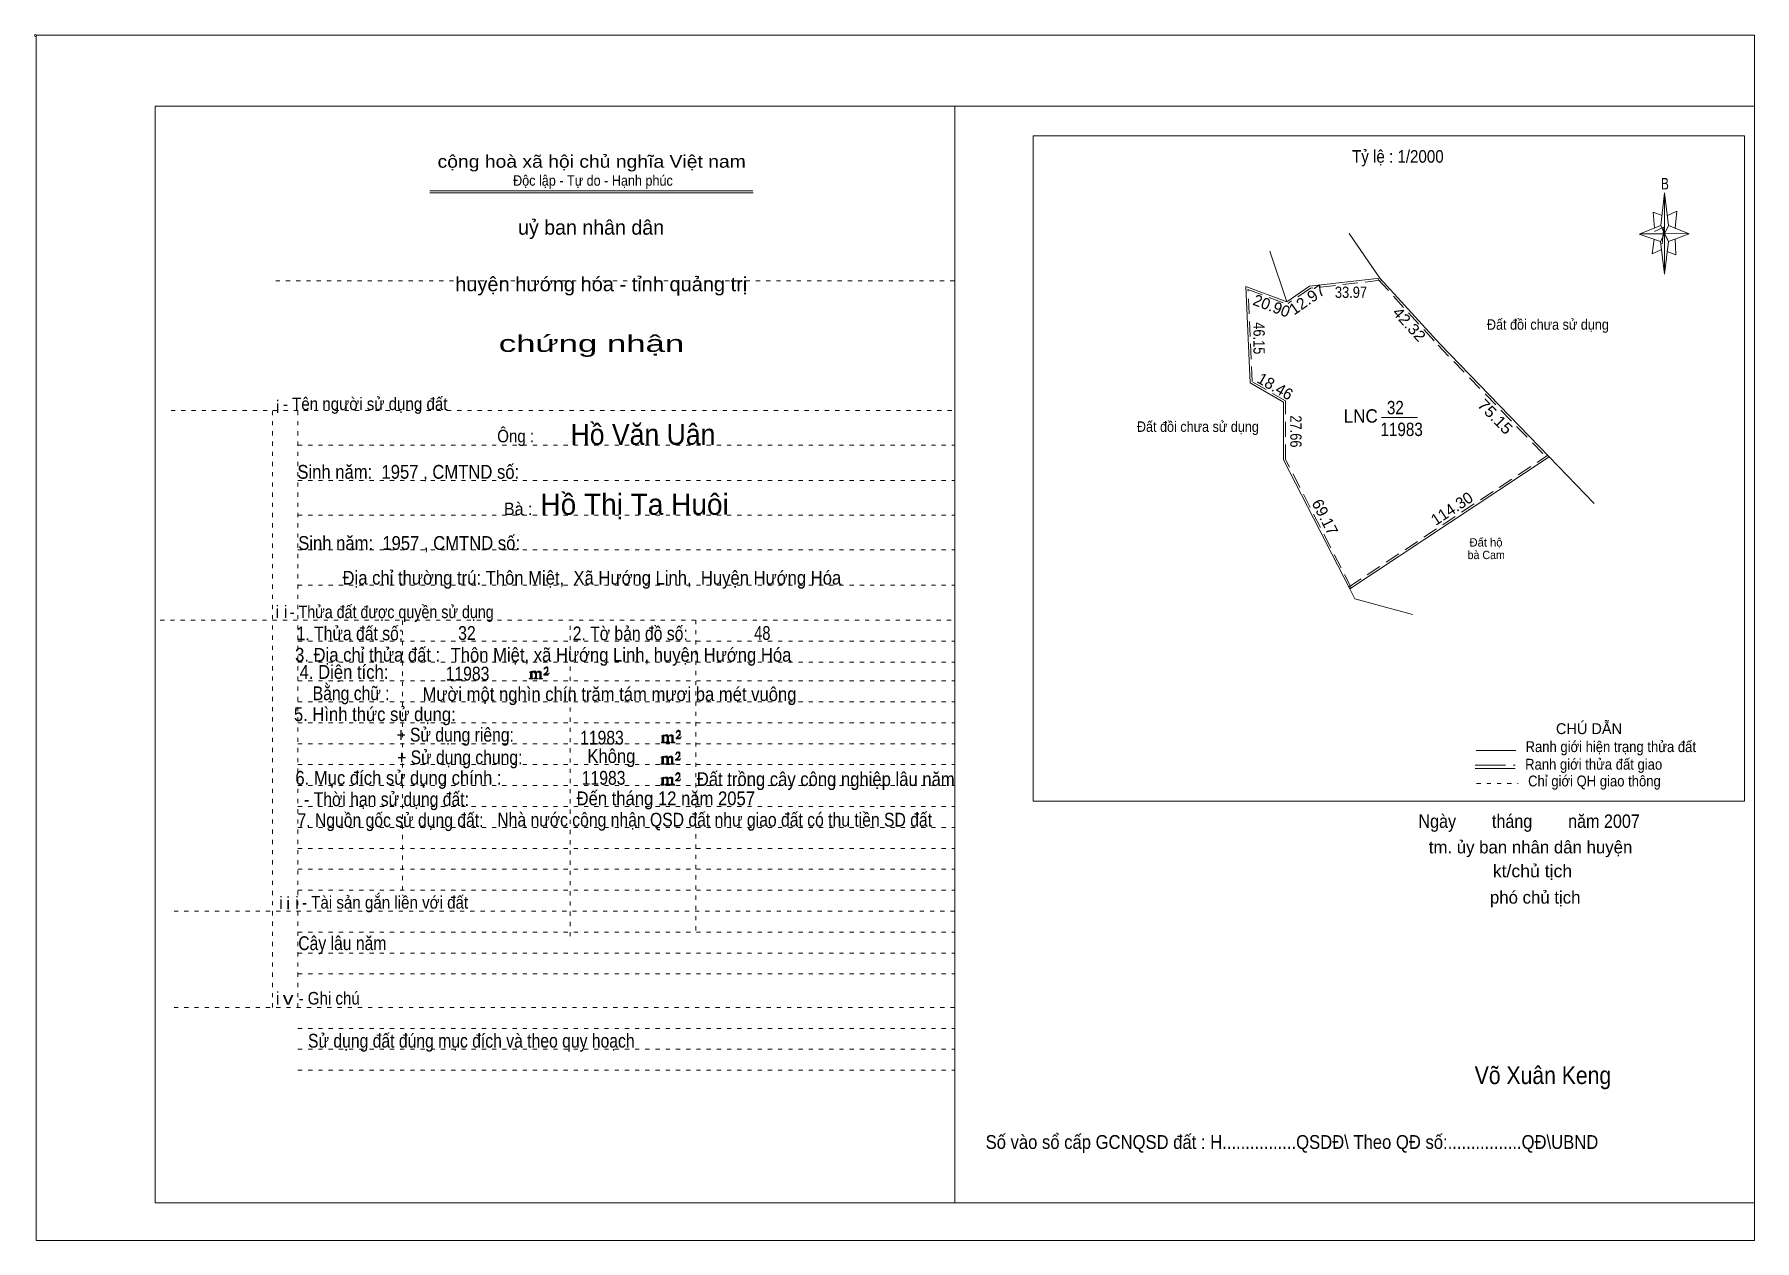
# Model space of a CAD drawing. Header units: centimetres. Extents: x -1.6 to 39.5, y -3.3 to 25.5.
import ezdxf
from ezdxf.enums import TextEntityAlignment as Align

# ---------------------------------------------------------------- set-up
doc = ezdxf.new("R2010")
doc.units = ezdxf.units.CM
doc.header["$LTSCALE"] = 0.12
for name, pattern in [('DOTTED', [1.5, 0.3, -1.2]), ('LONG_DASHED', [7.5, 6, -1.5]), ('MEDIUM_DASHED', [4.5, 3, -1.5])]:
    doc.linetypes.add(name, pattern=pattern)
for name, color, linetype, lineweight in [('1', 7, 'DOTTED', 13), ('10', 7, 'Continuous', 13), ('13', 7, 'Continuous', 13), ('4', 7, 'Continuous', 13), ('5', 7, 'Continuous', 13), ('50', 7, 'Continuous', 13)]:
    doc.layers.add(name, color=color, linetype=linetype, lineweight=lineweight)
doc.layers.add('30', color=7, linetype='Continuous')
doc.layers.add('33', color=7, linetype='Continuous')

msp = doc.modelspace()

# ---------------------------------------------------------------- hatches: boundary and pattern name
at = {"layer": '50'}
for points in [[(10.27, 10.13), (10.27, 10.12), (10.27, 10.11), (10.25, 10.11), (10.24, 10.11), (10.24, 10.1), (10.33, 10.1), (10.33, 10.11), (10.32, 10.11), (10.31, 10.11), (10.31, 10.12), (10.31, 10.13), (10.31, 10.24), (10.31, 10.25), (10.32, 10.26), (10.34, 10.26), (10.35, 10.26), (10.36, 10.26), (10.37, 10.25), (10.39, 10.22), (10.39, 10.13), (10.37, 10.12), (10.37, 10.11), (10.36, 10.11), (10.35, 10.11), (10.35, 10.1), (10.44, 10.1), (10.44, 10.11), (10.43, 10.11), (10.42, 10.11), (10.42, 10.12), (10.42, 10.13), (10.42, 10.24), (10.44, 10.26), (10.45, 10.26), (10.46, 10.26), (10.49, 10.26), (10.49, 10.25), (10.5, 10.24), (10.5, 10.22), (10.5, 10.13), (10.5, 10.12), (10.49, 10.11), (10.49, 10.11), (10.47, 10.11), (10.47, 10.1), (10.56, 10.1), (10.56, 10.11), (10.55, 10.11), (10.54, 10.11), (10.53, 10.12), (10.53, 10.13), (10.53, 10.2), (10.53, 10.25), (10.53, 10.26), (10.52, 10.27), (10.5, 10.28), (10.47, 10.28), (10.46, 10.28), (10.44, 10.27), (10.41, 10.25), (10.41, 10.26), (10.4, 10.28), (10.39, 10.28), (10.37, 10.28), (10.35, 10.28), (10.34, 10.28), (10.32, 10.26), (10.31, 10.26), (10.31, 10.25), (10.31, 10.25), (10.31, 10.26), (10.31, 10.28), (10.24, 10.26), (10.24, 10.26), (10.25, 10.26), (10.27, 10.25), (10.27, 10.24), (10.27, 10.23)], [(10.69, 10.19), (10.72, 10.24), (10.72, 10.24), (10.71, 10.22), (10.69, 10.22), (10.68, 10.22), (10.63, 10.22), (10.66, 10.26), (10.67, 10.27), (10.69, 10.28), (10.69, 10.3), (10.69, 10.32), (10.69, 10.34), (10.69, 10.35), (10.69, 10.37), (10.68, 10.38), (10.67, 10.38), (10.66, 10.39), (10.65, 10.39), (10.63, 10.38), (10.63, 10.38), (10.62, 10.37), (10.61, 10.35), (10.59, 10.33), (10.61, 10.33), (10.61, 10.35), (10.62, 10.35), (10.63, 10.36), (10.65, 10.36), (10.66, 10.36), (10.67, 10.35), (10.68, 10.35), (10.68, 10.32), (10.68, 10.3), (10.66, 10.28), (10.66, 10.26), (10.65, 10.25), (10.59, 10.2), (10.59, 10.19)], [(13.42, 8.61), (13.42, 8.6), (13.42, 8.59), (13.41, 8.59), (13.4, 8.59), (13.4, 8.57), (13.48, 8.57), (13.48, 8.59), (13.47, 8.59), (13.46, 8.59), (13.46, 8.6), (13.46, 8.61), (13.46, 8.72), (13.46, 8.73), (13.47, 8.74), (13.5, 8.74), (13.51, 8.74), (13.52, 8.74), (13.53, 8.73), (13.54, 8.69), (13.54, 8.61), (13.53, 8.6), (13.53, 8.59), (13.52, 8.59), (13.51, 8.59), (13.51, 8.57), (13.6, 8.57), (13.6, 8.59), (13.58, 8.59), (13.57, 8.59), (13.57, 8.6), (13.57, 8.61), (13.57, 8.72), (13.6, 8.74), (13.61, 8.74), (13.62, 8.74), (13.64, 8.74), (13.64, 8.73), (13.65, 8.72), (13.65, 8.69), (13.65, 8.61), (13.65, 8.6), (13.64, 8.59), (13.64, 8.59), (13.63, 8.59), (13.63, 8.57), (13.72, 8.57), (13.72, 8.59), (13.7, 8.59), (13.69, 8.59), (13.68, 8.6), (13.68, 8.61), (13.68, 8.68), (13.68, 8.73), (13.68, 8.74), (13.67, 8.75), (13.65, 8.76), (13.63, 8.76), (13.62, 8.76), (13.6, 8.75), (13.56, 8.73), (13.56, 8.74), (13.55, 8.76), (13.54, 8.76), (13.53, 8.76), (13.51, 8.76), (13.5, 8.76), (13.47, 8.74), (13.46, 8.74), (13.46, 8.73), (13.46, 8.73), (13.46, 8.74), (13.46, 8.76), (13.4, 8.74), (13.4, 8.74), (13.41, 8.74), (13.42, 8.73), (13.42, 8.72), (13.42, 8.71)], [(13.85, 8.67), (13.87, 8.72), (13.87, 8.72), (13.86, 8.69), (13.85, 8.69), (13.84, 8.69), (13.78, 8.69), (13.82, 8.74), (13.83, 8.75), (13.85, 8.76), (13.85, 8.78), (13.85, 8.79), (13.85, 8.82), (13.85, 8.83), (13.85, 8.85), (13.84, 8.86), (13.83, 8.86), (13.82, 8.87), (13.8, 8.87), (13.78, 8.86), (13.78, 8.86), (13.77, 8.85), (13.76, 8.83), (13.75, 8.81), (13.76, 8.81), (13.76, 8.83), (13.77, 8.83), (13.78, 8.84), (13.8, 8.84), (13.82, 8.84), (13.83, 8.83), (13.84, 8.83), (13.84, 8.79), (13.84, 8.78), (13.82, 8.76), (13.82, 8.74), (13.8, 8.73), (13.75, 8.68), (13.75, 8.67)], [(13.41, 8.09), (13.41, 8.08), (13.41, 8.07), (13.4, 8.07), (13.39, 8.07), (13.39, 8.06), (13.48, 8.06), (13.48, 8.07), (13.47, 8.07), (13.45, 8.07), (13.45, 8.08), (13.45, 8.09), (13.45, 8.2), (13.45, 8.21), (13.47, 8.23), (13.49, 8.23), (13.5, 8.23), (13.51, 8.23), (13.52, 8.21), (13.53, 8.18), (13.53, 8.09), (13.52, 8.08), (13.52, 8.07), (13.51, 8.07), (13.5, 8.07), (13.5, 8.06), (13.59, 8.06), (13.59, 8.07), (13.58, 8.07), (13.57, 8.07), (13.57, 8.08), (13.57, 8.09), (13.57, 8.2), (13.59, 8.23), (13.6, 8.23), (13.61, 8.23), (13.63, 8.23), (13.63, 8.21), (13.64, 8.2), (13.64, 8.18), (13.64, 8.09), (13.64, 8.08), (13.63, 8.07), (13.63, 8.07), (13.62, 8.07), (13.62, 8.06), (13.71, 8.06), (13.71, 8.07), (13.7, 8.07), (13.69, 8.07), (13.67, 8.08), (13.67, 8.09), (13.67, 8.17), (13.67, 8.21), (13.67, 8.23), (13.66, 8.24), (13.64, 8.25), (13.62, 8.25), (13.61, 8.25), (13.59, 8.24), (13.55, 8.21), (13.55, 8.23), (13.54, 8.25), (13.53, 8.25), (13.52, 8.25), (13.5, 8.25), (13.49, 8.25), (13.47, 8.23), (13.45, 8.23), (13.45, 8.21), (13.45, 8.21), (13.45, 8.23), (13.45, 8.25), (13.39, 8.23), (13.39, 8.23), (13.4, 8.23), (13.41, 8.21), (13.41, 8.2), (13.41, 8.19)], [(13.84, 8.16), (13.86, 8.2), (13.86, 8.2), (13.85, 8.18), (13.84, 8.18), (13.83, 8.18), (13.77, 8.18), (13.81, 8.23), (13.82, 8.24), (13.84, 8.25), (13.84, 8.27), (13.84, 8.28), (13.84, 8.3), (13.84, 8.31), (13.84, 8.34), (13.83, 8.35), (13.82, 8.35), (13.81, 8.36), (13.8, 8.36), (13.77, 8.35), (13.77, 8.35), (13.76, 8.34), (13.75, 8.31), (13.74, 8.29), (13.75, 8.29), (13.75, 8.31), (13.76, 8.31), (13.77, 8.33), (13.8, 8.33), (13.81, 8.33), (13.82, 8.31), (13.83, 8.31), (13.83, 8.28), (13.83, 8.27), (13.81, 8.25), (13.81, 8.23), (13.8, 8.21), (13.74, 8.17), (13.74, 8.16)], [(13.84, 7.66), (13.86, 7.71), (13.86, 7.71), (13.85, 7.68), (13.84, 7.68), (13.83, 7.68), (13.77, 7.68), (13.81, 7.73), (13.82, 7.74), (13.84, 7.75), (13.84, 7.77), (13.84, 7.78), (13.84, 7.81), (13.84, 7.82), (13.84, 7.84), (13.83, 7.85), (13.82, 7.85), (13.81, 7.86), (13.79, 7.86), (13.77, 7.85), (13.77, 7.85), (13.76, 7.84), (13.75, 7.82), (13.74, 7.8), (13.75, 7.8), (13.75, 7.82), (13.76, 7.82), (13.77, 7.83), (13.79, 7.83), (13.81, 7.83), (13.82, 7.82), (13.83, 7.82), (13.83, 7.78), (13.83, 7.77), (13.81, 7.75), (13.81, 7.73), (13.79, 7.72), (13.74, 7.67), (13.74, 7.66)], [(13.41, 7.6), (13.41, 7.59), (13.41, 7.58), (13.4, 7.58), (13.39, 7.58), (13.39, 7.56), (13.47, 7.56), (13.47, 7.58), (13.46, 7.58), (13.45, 7.58), (13.45, 7.59), (13.45, 7.6), (13.45, 7.71), (13.45, 7.72), (13.46, 7.73), (13.49, 7.73), (13.5, 7.73), (13.51, 7.73), (13.52, 7.72), (13.53, 7.68), (13.53, 7.6), (13.52, 7.59), (13.52, 7.58), (13.51, 7.58), (13.5, 7.58), (13.5, 7.56), (13.59, 7.56), (13.59, 7.58), (13.57, 7.58), (13.56, 7.58), (13.56, 7.59), (13.56, 7.6), (13.56, 7.71), (13.59, 7.73), (13.6, 7.73), (13.61, 7.73), (13.63, 7.73), (13.63, 7.72), (13.64, 7.71), (13.64, 7.68), (13.64, 7.6), (13.64, 7.59), (13.63, 7.58), (13.63, 7.58), (13.62, 7.58), (13.62, 7.56), (13.71, 7.56), (13.71, 7.58), (13.69, 7.58), (13.68, 7.58), (13.67, 7.59), (13.67, 7.6), (13.67, 7.67), (13.67, 7.72), (13.67, 7.73), (13.66, 7.74), (13.64, 7.75), (13.62, 7.75), (13.61, 7.75), (13.59, 7.74), (13.55, 7.72), (13.55, 7.73), (13.54, 7.75), (13.53, 7.75), (13.52, 7.75), (13.5, 7.75), (13.49, 7.75), (13.46, 7.73), (13.45, 7.73), (13.45, 7.72), (13.45, 7.72), (13.45, 7.73), (13.45, 7.75), (13.39, 7.73), (13.39, 7.73), (13.4, 7.73), (13.41, 7.72), (13.41, 7.71), (13.41, 7.7)]]:
    msp.add_hatch(color=256, dxfattribs=at).paths.add_polyline_path(points)

# ---------------------------------------------------------------- linework, layer by layer
at = {"layer": '1', "linetype": 'Continuous'}
for p, q in [((1.31, -2.42), (1.31, 23.78)), ((1.31, 23.78), (39.51, 23.78)), ((20.41, -2.42), (20.41, 23.78)), ((39.51, -2.42), (39.51, 23.78)), ((7.87, 21.76), (15.58, 21.76)), ((7.87, 21.71), (15.59, 21.71)), ((37.26, 20.55), (36.75, 20.72)), ((1.31, -2.42), (39.51, -2.42))]:
    msp.add_line(p, q, dxfattribs=at)
at = {"layer": '1'}
for p, q in [((4.19, 19.61), (20.41, 19.61)), ((1.69, 16.51), (20.41, 16.51)), ((4.11, 2.25), (4.11, 16.51)), ((4.72, 2.25), (4.72, 16.51)), ((4.72, 15.68), (20.41, 15.68)), ((4.72, 14.84), (20.41, 14.84)), ((4.72, 14.01), (20.41, 14.01)), ((4.72, 13.18), (20.41, 13.18)), ((4.72, 12.34), (20.41, 12.34)), ((1.43, 11.5), (20.41, 11.5)), ((7.22, 5.05), (7.22, 11.5)), ((11.22, 3.95), (11.22, 11.5)), ((14.22, 4.09), (14.22, 11.5)), ((4.72, 11), (20.41, 11)), ((4.72, 10.5), (20.41, 10.5)), ((4.72, 10.05), (20.41, 10.05)), ((4.72, 9.55), (20.41, 9.55)), ((4.72, 9.05), (20.41, 9.05)), ((4.72, 8.55), (20.41, 8.55)), ((4.72, 8.05), (20.41, 8.05)), ((4.72, 7.55), (20.41, 7.55)), ((4.72, 7.05), (20.41, 7.05)), ((4.72, 6.55), (20.41, 6.55)), ((4.72, 6.05), (20.41, 6.05)), ((4.72, 5.55), (20.41, 5.55)), ((4.72, 5.05), (20.41, 5.05)), ((1.76, 4.55), (20.41, 4.55)), ((4.72, 4.05), (20.41, 4.05)), ((4.72, 3.55), (20.41, 3.55)), ((4.72, 3.05), (20.41, 3.05)), ((1.76, 2.25), (20.41, 2.25)), ((4.72, 1.75), (20.41, 1.75)), ((4.72, 1.25), (20.41, 1.25)), ((4.72, 0.75), (20.41, 0.75))]:
    msp.add_line(p, q, dxfattribs=at)
at = {"layer": '1', "linetype": 'Continuous'}
msp.add_lwpolyline([(-1.53, -3.32), (39.51, -3.32), (39.51, 25.48), (-1.53, 25.48)], close=True, dxfattribs=at)
msp.add_lwpolyline([(37.27, 20.35), (37.06, 20.25), (37.11, 20.6)], dxfattribs=at)
at = {"layer": '10'}
for p, q in [((30.56, 19.67), (29.83, 20.74)), ((28.34, 19.11), (27.93, 20.32)), ((29.84, 12.25), (34.6, 15.4)), ((34.6, 15.4), (35.68, 14.29))]:
    msp.add_line(p, q, dxfattribs=at)
at = {"layer": '10', "linetype": 'MEDIUM_DASHED'}
msp.add_line((29.81, 12.29), (34.57, 15.44), dxfattribs=at)
at = {"layer": '10'}
for points in [[(29.84, 12.25), (28.26, 15.33), (28.26, 16.71), (27.46, 17.17), (27.36, 19.47), (28.34, 19.11)], [(30.56, 19.67), (28.88, 19.48), (28.34, 19.11)], [(30.56, 19.67), (31.99, 18.1), (34.6, 15.4)], [(29.84, 12.25), (29.96, 12.01), (31.34, 11.64)]]:
    msp.add_lwpolyline(points, dxfattribs=at)
at = {"layer": '10', "linetype": 'MEDIUM_DASHED'}
for points in [[(29.88, 12.27), (28.31, 15.34), (28.31, 16.74), (27.51, 17.2), (27.41, 19.4), (28.32, 19.06)], [(30.57, 19.62), (28.9, 19.43), (28.37, 19.07)], [(30.52, 19.64), (31.95, 18.07), (34.56, 15.37)]]:
    msp.add_lwpolyline(points, dxfattribs=at)
at = {"layer": '13'}
msp.add_line((30.6, 16.34), (31.46, 16.34), dxfattribs=at)
at = {"layer": '4'}
for p, q in [((32.86, 8.39), (33.81, 8.39)), ((32.84, 7.96), (33.79, 7.96))]:
    msp.add_line(p, q, dxfattribs=at)
at = {"layer": '4', "linetype": 'LONG_DASHED'}
msp.add_line((32.84, 8.04), (33.79, 8.04), dxfattribs=at)
at = {"layer": '4', "linetype": 'DOTTED'}
msp.add_line((32.87, 7.6), (33.86, 7.6), dxfattribs=at)
at = {"layer": '4'}
msp.add_lwpolyline([(22.28, 23.07), (39.27, 23.07), (39.27, 7.18), (22.28, 7.18)], close=True, dxfattribs=at)
msp.add_circle((-1.55, 25.47), 0.025, dxfattribs=at)
at = {"layer": '5'}
for p, q in [((37.27, 20.93), (37.36, 21.71)), ((37.45, 20.55), (37.36, 19.77)), ((37.45, 20.93), (37.95, 20.73)), ((37.61, 20.61), (37.63, 20.23)), ((37.63, 20.23), (37.42, 20.31))]:
    msp.add_line(p, q, dxfattribs=at)
for points in [[(37.36, 21.71), (37.45, 20.93), (37.36, 20.73)], [(37.36, 20.73), (36.77, 20.73), (37.27, 20.93), (37.45, 20.55), (37.95, 20.73), (37.36, 20.75)], [(37.36, 20.73), (37.36, 19.77), (37.26, 20.55)]]:
    msp.add_lwpolyline(points, close=True, dxfattribs=at)
for points in [[(37.3, 21.17), (37.09, 21.25), (37.12, 20.87)], [(37.43, 21.17), (37.65, 21.27), (37.61, 20.87)], [(37.36, 20.73), (37.27, 20.93), (36.77, 20.73)], [(37.12, 20.79), (37.34, 20.89), (37.3, 20.49)], [(37.36, 20.73), (37.45, 20.55), (37.95, 20.73)]]:
    msp.add_lwpolyline(points, dxfattribs=at)
at = {"layer": '50'}
for points in [[(10.27, 10.13), (10.27, 10.12), (10.27, 10.11), (10.25, 10.11), (10.24, 10.11), (10.24, 10.1), (10.33, 10.1), (10.33, 10.11), (10.32, 10.11), (10.31, 10.11), (10.31, 10.12), (10.31, 10.13), (10.31, 10.24), (10.31, 10.25), (10.32, 10.26), (10.34, 10.26), (10.35, 10.26), (10.36, 10.26), (10.37, 10.25), (10.39, 10.22), (10.39, 10.13), (10.37, 10.12), (10.37, 10.11), (10.36, 10.11), (10.35, 10.11), (10.35, 10.1), (10.44, 10.1), (10.44, 10.11), (10.43, 10.11), (10.42, 10.11), (10.42, 10.12), (10.42, 10.13), (10.42, 10.24), (10.44, 10.26), (10.45, 10.26), (10.46, 10.26), (10.49, 10.26), (10.49, 10.25), (10.5, 10.24), (10.5, 10.22), (10.5, 10.13), (10.5, 10.12), (10.49, 10.11), (10.49, 10.11), (10.47, 10.11), (10.47, 10.1), (10.56, 10.1), (10.56, 10.11), (10.55, 10.11), (10.54, 10.11), (10.53, 10.12), (10.53, 10.13), (10.53, 10.2), (10.53, 10.25), (10.53, 10.26), (10.52, 10.27), (10.5, 10.28), (10.47, 10.28), (10.46, 10.28), (10.44, 10.27), (10.41, 10.25), (10.41, 10.26), (10.4, 10.28), (10.39, 10.28), (10.37, 10.28), (10.35, 10.28), (10.34, 10.28), (10.32, 10.26), (10.31, 10.26), (10.31, 10.25), (10.31, 10.25), (10.31, 10.26), (10.31, 10.28), (10.24, 10.26), (10.24, 10.26), (10.25, 10.26), (10.27, 10.25), (10.27, 10.24), (10.27, 10.23)], [(10.69, 10.19), (10.72, 10.24), (10.72, 10.24), (10.71, 10.22), (10.69, 10.22), (10.68, 10.22), (10.63, 10.22), (10.66, 10.26), (10.67, 10.27), (10.69, 10.28), (10.69, 10.3), (10.69, 10.32), (10.69, 10.34), (10.69, 10.35), (10.69, 10.37), (10.68, 10.38), (10.67, 10.38), (10.66, 10.39), (10.65, 10.39), (10.63, 10.38), (10.63, 10.38), (10.62, 10.37), (10.61, 10.35), (10.59, 10.33), (10.61, 10.33), (10.61, 10.35), (10.62, 10.35), (10.63, 10.36), (10.65, 10.36), (10.66, 10.36), (10.67, 10.35), (10.68, 10.35), (10.68, 10.32), (10.68, 10.3), (10.66, 10.28), (10.66, 10.26), (10.65, 10.25), (10.59, 10.2), (10.59, 10.19)], [(13.42, 8.61), (13.42, 8.6), (13.42, 8.59), (13.41, 8.59), (13.4, 8.59), (13.4, 8.57), (13.48, 8.57), (13.48, 8.59), (13.47, 8.59), (13.46, 8.59), (13.46, 8.6), (13.46, 8.61), (13.46, 8.72), (13.46, 8.73), (13.47, 8.74), (13.5, 8.74), (13.51, 8.74), (13.52, 8.74), (13.53, 8.73), (13.54, 8.69), (13.54, 8.61), (13.53, 8.6), (13.53, 8.59), (13.52, 8.59), (13.51, 8.59), (13.51, 8.57), (13.6, 8.57), (13.6, 8.59), (13.58, 8.59), (13.57, 8.59), (13.57, 8.6), (13.57, 8.61), (13.57, 8.72), (13.6, 8.74), (13.61, 8.74), (13.62, 8.74), (13.64, 8.74), (13.64, 8.73), (13.65, 8.72), (13.65, 8.69), (13.65, 8.61), (13.65, 8.6), (13.64, 8.59), (13.64, 8.59), (13.63, 8.59), (13.63, 8.57), (13.72, 8.57), (13.72, 8.59), (13.7, 8.59), (13.69, 8.59), (13.68, 8.6), (13.68, 8.61), (13.68, 8.68), (13.68, 8.73), (13.68, 8.74), (13.67, 8.75), (13.65, 8.76), (13.63, 8.76), (13.62, 8.76), (13.6, 8.75), (13.56, 8.73), (13.56, 8.74), (13.55, 8.76), (13.54, 8.76), (13.53, 8.76), (13.51, 8.76), (13.5, 8.76), (13.47, 8.74), (13.46, 8.74), (13.46, 8.73), (13.46, 8.73), (13.46, 8.74), (13.46, 8.76), (13.4, 8.74), (13.4, 8.74), (13.41, 8.74), (13.42, 8.73), (13.42, 8.72), (13.42, 8.71)], [(13.85, 8.67), (13.87, 8.72), (13.87, 8.72), (13.86, 8.69), (13.85, 8.69), (13.84, 8.69), (13.78, 8.69), (13.82, 8.74), (13.83, 8.75), (13.85, 8.76), (13.85, 8.78), (13.85, 8.79), (13.85, 8.82), (13.85, 8.83), (13.85, 8.85), (13.84, 8.86), (13.83, 8.86), (13.82, 8.87), (13.8, 8.87), (13.78, 8.86), (13.78, 8.86), (13.77, 8.85), (13.76, 8.83), (13.75, 8.81), (13.76, 8.81), (13.76, 8.83), (13.77, 8.83), (13.78, 8.84), (13.8, 8.84), (13.82, 8.84), (13.83, 8.83), (13.84, 8.83), (13.84, 8.79), (13.84, 8.78), (13.82, 8.76), (13.82, 8.74), (13.8, 8.73), (13.75, 8.68), (13.75, 8.67)], [(13.41, 8.09), (13.41, 8.08), (13.41, 8.07), (13.4, 8.07), (13.39, 8.07), (13.39, 8.06), (13.48, 8.06), (13.48, 8.07), (13.47, 8.07), (13.45, 8.07), (13.45, 8.08), (13.45, 8.09), (13.45, 8.2), (13.45, 8.21), (13.47, 8.23), (13.49, 8.23), (13.5, 8.23), (13.51, 8.23), (13.52, 8.21), (13.53, 8.18), (13.53, 8.09), (13.52, 8.08), (13.52, 8.07), (13.51, 8.07), (13.5, 8.07), (13.5, 8.06), (13.59, 8.06), (13.59, 8.07), (13.58, 8.07), (13.57, 8.07), (13.57, 8.08), (13.57, 8.09), (13.57, 8.2), (13.59, 8.23), (13.6, 8.23), (13.61, 8.23), (13.63, 8.23), (13.63, 8.21), (13.64, 8.2), (13.64, 8.18), (13.64, 8.09), (13.64, 8.08), (13.63, 8.07), (13.63, 8.07), (13.62, 8.07), (13.62, 8.06), (13.71, 8.06), (13.71, 8.07), (13.7, 8.07), (13.69, 8.07), (13.67, 8.08), (13.67, 8.09), (13.67, 8.17), (13.67, 8.21), (13.67, 8.23), (13.66, 8.24), (13.64, 8.25), (13.62, 8.25), (13.61, 8.25), (13.59, 8.24), (13.55, 8.21), (13.55, 8.23), (13.54, 8.25), (13.53, 8.25), (13.52, 8.25), (13.5, 8.25), (13.49, 8.25), (13.47, 8.23), (13.45, 8.23), (13.45, 8.21), (13.45, 8.21), (13.45, 8.23), (13.45, 8.25), (13.39, 8.23), (13.39, 8.23), (13.4, 8.23), (13.41, 8.21), (13.41, 8.2), (13.41, 8.19)], [(13.84, 8.16), (13.86, 8.2), (13.86, 8.2), (13.85, 8.18), (13.84, 8.18), (13.83, 8.18), (13.77, 8.18), (13.81, 8.23), (13.82, 8.24), (13.84, 8.25), (13.84, 8.27), (13.84, 8.28), (13.84, 8.3), (13.84, 8.31), (13.84, 8.34), (13.83, 8.35), (13.82, 8.35), (13.81, 8.36), (13.8, 8.36), (13.77, 8.35), (13.77, 8.35), (13.76, 8.34), (13.75, 8.31), (13.74, 8.29), (13.75, 8.29), (13.75, 8.31), (13.76, 8.31), (13.77, 8.33), (13.8, 8.33), (13.81, 8.33), (13.82, 8.31), (13.83, 8.31), (13.83, 8.28), (13.83, 8.27), (13.81, 8.25), (13.81, 8.23), (13.8, 8.21), (13.74, 8.17), (13.74, 8.16)], [(13.84, 7.66), (13.86, 7.71), (13.86, 7.71), (13.85, 7.68), (13.84, 7.68), (13.83, 7.68), (13.77, 7.68), (13.81, 7.73), (13.82, 7.74), (13.84, 7.75), (13.84, 7.77), (13.84, 7.78), (13.84, 7.81), (13.84, 7.82), (13.84, 7.84), (13.83, 7.85), (13.82, 7.85), (13.81, 7.86), (13.79, 7.86), (13.77, 7.85), (13.77, 7.85), (13.76, 7.84), (13.75, 7.82), (13.74, 7.8), (13.75, 7.8), (13.75, 7.82), (13.76, 7.82), (13.77, 7.83), (13.79, 7.83), (13.81, 7.83), (13.82, 7.82), (13.83, 7.82), (13.83, 7.78), (13.83, 7.77), (13.81, 7.75), (13.81, 7.73), (13.79, 7.72), (13.74, 7.67), (13.74, 7.66)], [(13.41, 7.6), (13.41, 7.59), (13.41, 7.58), (13.4, 7.58), (13.39, 7.58), (13.39, 7.56), (13.47, 7.56), (13.47, 7.58), (13.46, 7.58), (13.45, 7.58), (13.45, 7.59), (13.45, 7.6), (13.45, 7.71), (13.45, 7.72), (13.46, 7.73), (13.49, 7.73), (13.5, 7.73), (13.51, 7.73), (13.52, 7.72), (13.53, 7.68), (13.53, 7.6), (13.52, 7.59), (13.52, 7.58), (13.51, 7.58), (13.5, 7.58), (13.5, 7.56), (13.59, 7.56), (13.59, 7.58), (13.57, 7.58), (13.56, 7.58), (13.56, 7.59), (13.56, 7.6), (13.56, 7.71), (13.59, 7.73), (13.6, 7.73), (13.61, 7.73), (13.63, 7.73), (13.63, 7.72), (13.64, 7.71), (13.64, 7.68), (13.64, 7.6), (13.64, 7.59), (13.63, 7.58), (13.63, 7.58), (13.62, 7.58), (13.62, 7.56), (13.71, 7.56), (13.71, 7.58), (13.69, 7.58), (13.68, 7.58), (13.67, 7.59), (13.67, 7.6), (13.67, 7.67), (13.67, 7.72), (13.67, 7.73), (13.66, 7.74), (13.64, 7.75), (13.62, 7.75), (13.61, 7.75), (13.59, 7.74), (13.55, 7.72), (13.55, 7.73), (13.54, 7.75), (13.53, 7.75), (13.52, 7.75), (13.5, 7.75), (13.49, 7.75), (13.46, 7.73), (13.45, 7.73), (13.45, 7.72), (13.45, 7.72), (13.45, 7.73), (13.45, 7.75), (13.39, 7.73), (13.39, 7.73), (13.4, 7.73), (13.41, 7.72), (13.41, 7.71), (13.41, 7.7)]]:
    msp.add_lwpolyline(points, close=True, dxfattribs=at)

# ---------------------------------------------------------------- texts
at = {"layer": '1'}
for s, height, width, p in [('cộng hoà xã hội chủ nghĩa Việt nam', 0.3, 1.15, (11.735, 22.31)), ('Độc lập - Tự do - Hạnh phúc', 0.25, 0.9, (11.765, 21.88)), ('chứng nhận', 0.4, 1.55, (11.73, 17.91)), ('- Tên người sử dụng đất', 0.3, 0.9, (6.325, 16.52)), ('- Thửa đất được quyền sử dụng', 0.3, 0.85, (6.96, 11.55)), ('- Tài sản gắn liền với đất ', 0.3, 0.9, (6.85, 4.61)), ('v', 0.3, 1.3, (4.485, 2.32)), ('- Ghi chú', 0.3, 0.9, (5.465, 2.32))]:
    msp.add_text(s, height=height, dxfattribs=dict(at, width=width)).set_placement(p, align=Align.CENTER)
for s, height, p in [('uỷ ban nhân dân', 0.35, (11.72, 20.71)), ('i', 0.3, (4.235, 16.45)), ('i', 0.3, (4.225, 11.55)), ('i', 0.3, (4.425, 11.55)), ('i', 0.3, (4.315, 4.6)), ('i', 0.3, (4.485, 4.59)), ('i', 0.3, (4.695, 4.6)), ('i', 0.3, (4.235, 2.32))]:
    msp.add_text(s, height=height, dxfattribs=at).set_placement(p, align=Align.CENTER)
at = {"layer": '10'}
for s, height, width, p in [('Tỷ lệ : 1/2000', 0.3, 0.9, (30.99, 22.43)), ('Đất đồi chưa sử dụng ', 0.25, 0.9, (34.615, 18.44)), ('Hồ Văn Uân', 0.5, 0.95, (12.96, 15.69)), ('Đất đồi chưa sử dụng ', 0.25, 0.9, (26.255, 16)), ('bà Cam', 0.2, 0.95, (33.1, 12.96)), ('Võ Xuân Keng', 0.42, 0.9, (34.455, 0.42))]:
    msp.add_text(s, height=height, dxfattribs=dict(at, width=width)).set_placement(p, align=Align.CENTER)
for s, height, p in [('Hồ Thị Ta Huôi', 0.5, (12.76, 14.02)), ('Đất hộ', 0.2, (33.095, 13.26))]:
    msp.add_text(s, height=height, dxfattribs=at).set_placement(p, align=Align.CENTER)
at = {"layer": '30'}
for s, height, rotation, width, p in [('12.97', 0.2699, 34.829, 1.05, (28.898, 19.047)), ('42.32', 0.2599, 312.347, 1.1, (31.165, 18.483)), ('46.15', 0.27, 270, 0.85, (27.54, 18.235)), ('75.15', 0.27, 314.094, 1.1, (33.219, 16.269)), ('27.66', 0.27, 270, 0.85, (28.42, 16.01))]:
    msp.add_text(s, height=height, rotation=rotation, dxfattribs=dict(at, width=width)).set_placement(p, align=Align.CENTER)
at = {"layer": '30', "width": 0.85}
msp.add_text('33.97', height=0.27, dxfattribs=at).set_placement((29.87, 19.2), align=Align.CENTER)
at = {"layer": '30'}
for s, rotation, p in [('20.90', 339.466, (27.928, 18.884)), ('18.46', 330.186, (27.993, 16.969)), ('114.30', 33.532, (32.355, 14.055)), ('69.17', 297.098, (29.129, 13.902))]:
    msp.add_text(s, height=0.27, rotation=rotation, dxfattribs=at).set_placement(p, align=Align.CENTER)
at = {"layer": '33', "width": 0.95}
msp.add_text('LNC', height=0.32, dxfattribs=at).set_placement((30.51, 16.22), align=Align.RIGHT)
at = {"layer": '33', "width": 0.85}
for s, p in [('32', (30.93, 16.42)), ('11983', (31.08, 15.9))]:
    msp.add_text(s, height=0.32, dxfattribs=at).set_placement(p, align=Align.CENTER)
at = {"layer": '4'}
msp.add_text('CHÚ DẪN', height=0.2591, dxfattribs=at).set_placement((35.555, 8.78), align=Align.CENTER)
at = {"layer": '4', "width": 0.9}
for s, p in [('Ranh giới hiện trạng thửa đất', (36.075, 8.35)), ('Ranh giới thửa đất giao ', (35.71, 7.93)), ('Chỉ giới QH giao thông', (35.685, 7.53))]:
    msp.add_text(s, height=0.2591, dxfattribs=at).set_placement(p, align=Align.CENTER)
at = {"layer": '5', "width": 0.75}
msp.add_text('B', height=0.276, dxfattribs=at).set_placement((37.37, 21.79), align=Align.CENTER)
at = {"layer": '50'}
for s, height, width, p in [('  huyện hướng hóa - tỉnh quảng trị', 0.34, 1.05, (11.83, 19.36)), ('Ông :', 0.3, 0.9, (9.92, 15.75)), ('Sinh năm:  1957 , CMTND số: ', 0.33, 0.9, (7.41, 14.88)), ('Bà :', 0.3, 0.95, (9.98, 14.01)), ('Sinh năm:  1957 , CMTND số: ', 0.33, 0.9, (7.43, 13.18)), ('Địa chỉ thường trú: Thôn Miệt,  Xã Hướng Linh,  Huyện Hướng Hóa', 0.33, 0.9, (11.74, 12.35)), ('1. Thửa đất số:  ', 0.33, 0.85, (6.065, 11.02)), ('32', 0.33, 0.85, (8.755, 11.03)), ('2. Tờ bản đồ số:  ', 0.33, 0.85, (12.76, 11.02)), ('48', 0.33, 0.8, (15.81, 11.03)), ('3. Địa chỉ thửa đất : ', 0.33, 0.9, (6.44, 10.51)), ('Thôn Miệt, xã Hướng Linh, huyện Hướng Hóa', 0.33, 0.9, (12.435, 10.51)), ('4. Diện tích: ', 0.33, 0.9, (5.875, 10.1)), ('11983', 0.33, 0.85, (8.77, 10.06)), ('Bằng chữ :', 0.33, 0.85, (5.99, 9.59)), ('Mười một nghìn chín trăm tám mươi ba mét vuông', 0.33, 0.9, (12.16, 9.57)), ('5. Hình thức sử dụng:', 0.33, 0.9, (6.555, 9.09)), ('+ Sử dụng riêng:', 0.33, 0.85, (8.475, 8.6)), ('11983', 0.33, 0.85, (11.98, 8.53)), ('+ Sử dụng chung:', 0.33, 0.85, (8.585, 8.06)), ('Không', 0.33, 0.9, (12.205, 8.09)), ('6. Mục đích sử dụng chính :', 0.33, 0.9, (7.12, 7.57)), ('11983', 0.33, 0.85, (12.02, 7.57)), ('Đất trồng cây công nghiệp lâu năm', 0.33, 0.9, (17.325, 7.54)), ('- Thời hạn sử dụng đất:', 0.33, 0.85, (6.835, 7.06)), ('Đến tháng 12 năm 2057', 0.33, 0.9, (13.505, 7.08)), ('7. Nguồn gốc sử dụng đất:', 0.33, 0.85, (6.93, 6.56)), ('Nhà nước công nhận QSD đất như giao đất có thu tiền SD đất ', 0.33, 0.85, (14.725, 6.57)), ('Ngày        tháng        năm 2007', 0.32, 0.9, (34.125, 6.54)), ('kt/chủ tịch', 0.3, 1.05, (34.205, 5.36)), ('Cây lâu năm', 0.33, 0.85, (5.78, 3.62)), ('Sử dụng đất đúng mục đích và theo quy hoạch', 0.33, 0.85, (8.86, 1.29)), ('Số vào sổ cấp GCNQSD đất : H................QSDĐ\\ Theo QĐ số:................QĐ\\UBND', 0.33, 0.9, (28.46, -1.13))]:
    msp.add_text(s, height=height, dxfattribs=dict(at, width=width)).set_placement(p, align=Align.CENTER)
for s, p in [('tm. ủy ban nhân dân huyện ', (34.215, 5.93)), ('phó chủ tịch', (34.27, 4.73))]:
    msp.add_text(s, height=0.3, dxfattribs=at).set_placement(p, align=Align.CENTER)

doc.saveas('drawing.dxf')
